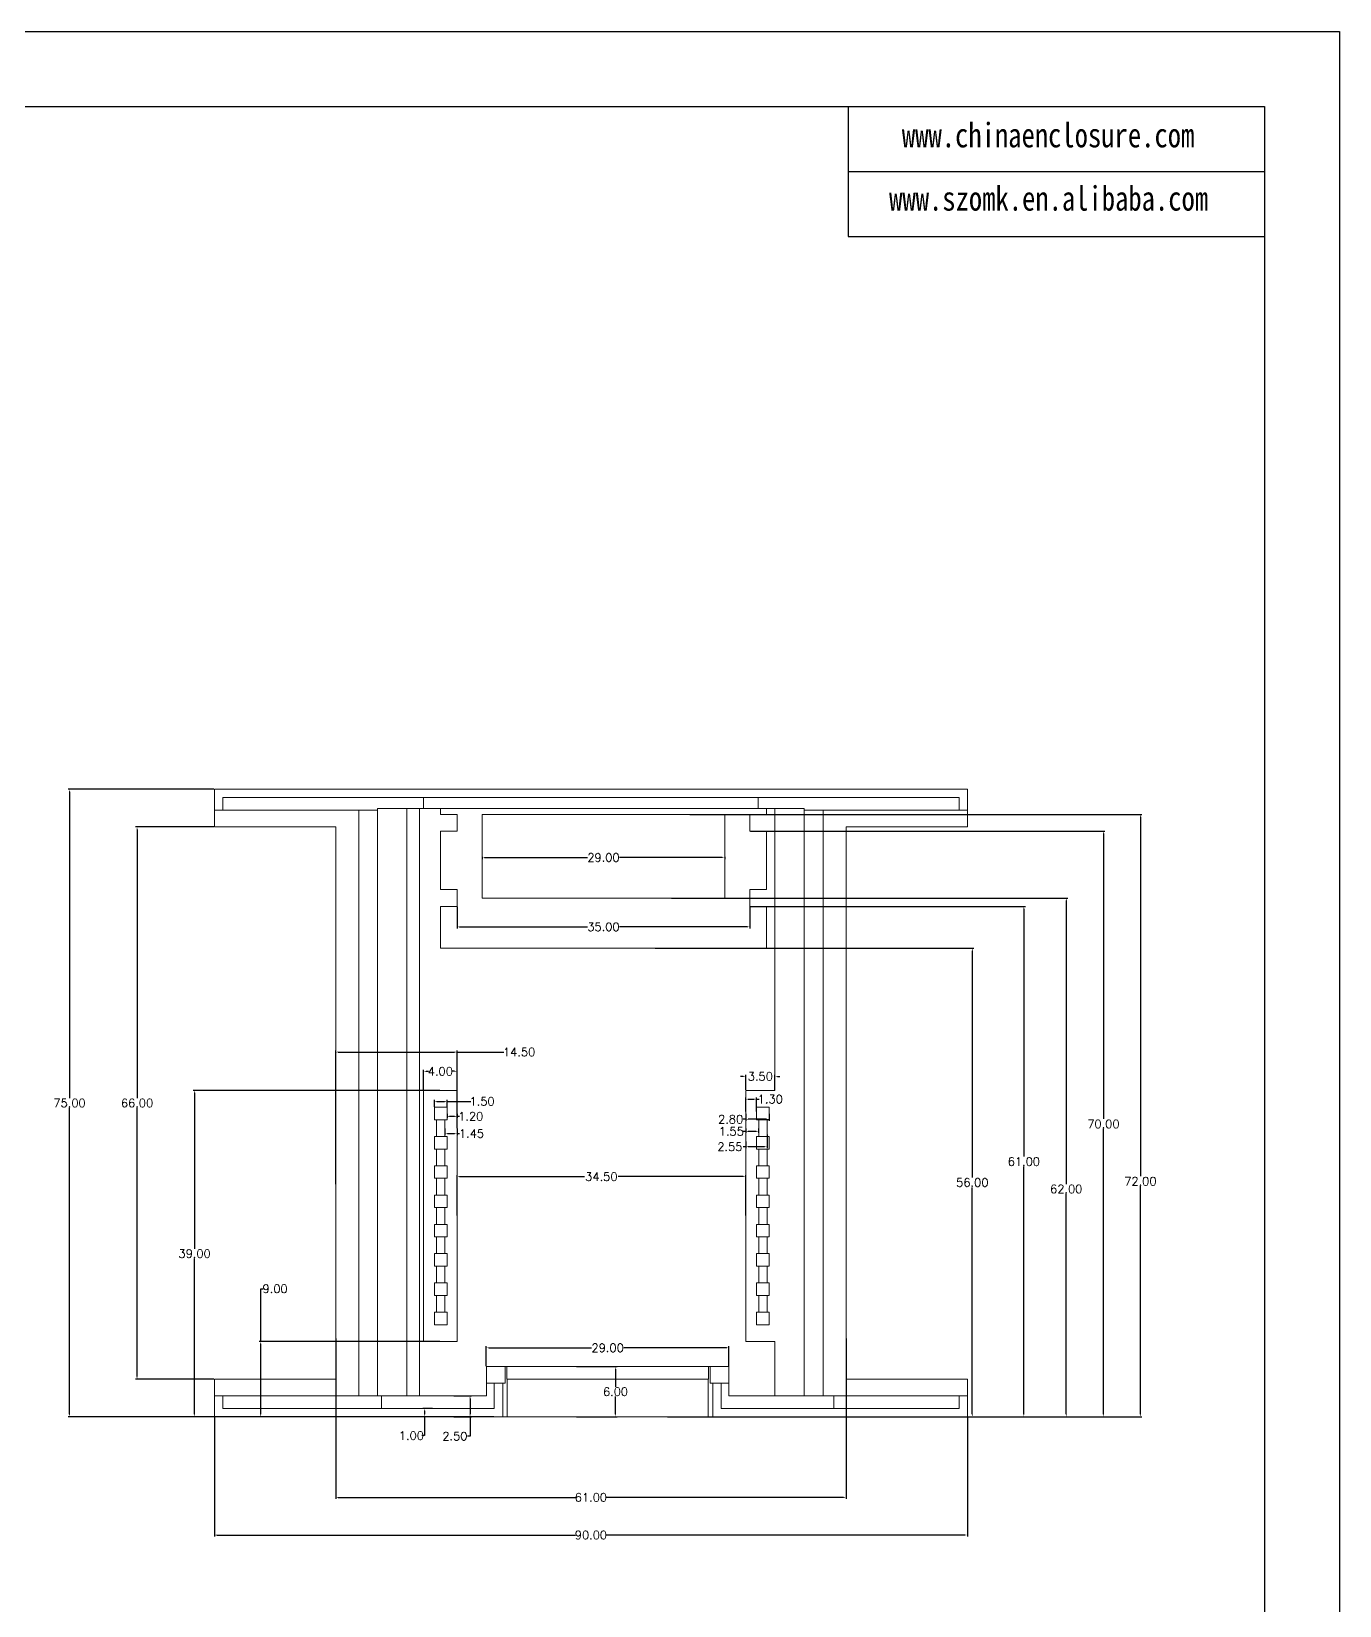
# Model space of a CAD drawing. Header units: inches. Extents: x 3261 to 5228, y 1126 to 1502.
# Drawn here: x 3636.5 to 3792.8, y 1313.8 to 1501.9 of the extents above; entities that cross this region are included whole.
import ezdxf

# ---------------------------------------------------------------- set-up
doc = ezdxf.new("R2010")
doc.units = ezdxf.units.IN
doc.header["$LTSCALE"] = 15
doc.layers.add('文字', color=81, linetype='Continuous')
doc.styles.get("Standard").update_dxf_attribs({"font": 'txt', "bigfont": 'gbcbig.shx'})
doc.styles.add('宋体', font='', dxfattribs={"width": 0.8, "height": 3.5})
doc.styles.get('宋体').set_extended_font_data('SimSun')
doc.dimstyles.new('1.5', dxfattribs={"dimtxt": 1, "dimasz": 0.3, "dimexe": 0.18, "dimexo": 0.0625, "dimgap": 0.09, "dimtad": 0, "dimtih": 1, "dimtoh": 1, "dimzin": 0, "dimdsep": 46, "dimtxsty": 'Standard', "dimcen": 0, "dimadec": 0, "dimazin": 2, "dimtfac": 1, "dimtofl": 0, "dimtmove": 0, "dimatfit": 3, "dimfxl": 1, "dimtolj": 1, "dimtzin": 0, "dimarcsym": 0})

# ---------------------------------------------------------------- blocks, each defined once
blk = doc.blocks.new('*D412')
at = {"color": 0, "lineweight": -2}
for p, q in [((3658.33, 1336.27), (3658.33, 1322.02)), ((3748.33, 1336.27), (3748.33, 1322.02)), ((3658.63, 1322.2), (3701.49, 1322.2)), ((3748.03, 1322.2), (3705.17, 1322.2))]:
    blk.add_line(p, q, dxfattribs=at)
at = {"color": 0}
for points in [[(3658.63, 1322.25), (3658.63, 1322.15), (3658.33, 1322.2)], [(3748.03, 1322.25), (3748.03, 1322.15), (3748.33, 1322.2)]]:
    blk.add_solid(points, dxfattribs=at)
at = {"layer": 'Defpoints', "color": 0}
for p in [(3658.33, 1336.33), (3748.33, 1336.33), (3658.33, 1322.2)]:
    blk.add_point(p, dxfattribs=at)
at = {"color": 0, "insert": (3703.33, 1322.2), "char_height": 1, "attachment_point": 5}
blk.add_mtext('\\A1;90.00', dxfattribs=at)
blk = doc.blocks.new('*D413')
at = {"color": 0, "lineweight": -2}
for p, q in [((3658.27, 1411.33), (3640.83, 1411.33)), ((3641.01, 1411.03), (3641.01, 1374.42)), ((3641.01, 1336.63), (3641.01, 1373.24)), ((3661.94, 1336.33), (3640.83, 1336.33))]:
    blk.add_line(p, q, dxfattribs=at)
at = {"color": 0}
for points in [[(3640.96, 1411.03), (3641.06, 1411.03), (3641.01, 1411.33)], [(3640.96, 1336.63), (3641.06, 1336.63), (3641.01, 1336.33)]]:
    blk.add_solid(points, dxfattribs=at)
at = {"layer": 'Defpoints', "color": 0}
for p in [(3641.01, 1411.33), (3658.33, 1411.33), (3662, 1336.33)]:
    blk.add_point(p, dxfattribs=at)
at = {"color": 0, "insert": (3641.01, 1373.83), "char_height": 1, "attachment_point": 5}
blk.add_mtext('\\A1;75.00', dxfattribs=at)
blk = doc.blocks.new('*D414')
at = {"color": 0, "lineweight": -2}
for p, q in [((3658.27, 1406.83), (3648.9, 1406.83)), ((3649.08, 1406.53), (3649.08, 1374.42)), ((3649.08, 1341.13), (3649.08, 1373.24)), ((3658.27, 1340.83), (3648.9, 1340.83))]:
    blk.add_line(p, q, dxfattribs=at)
at = {"color": 0}
for points in [[(3649.03, 1406.53), (3649.13, 1406.53), (3649.08, 1406.83)], [(3649.03, 1341.13), (3649.13, 1341.13), (3649.08, 1340.83)]]:
    blk.add_solid(points, dxfattribs=at)
at = {"layer": 'Defpoints', "color": 0}
for p in [(3649.08, 1406.83), (3658.33, 1406.83), (3658.33, 1340.83)]:
    blk.add_point(p, dxfattribs=at)
at = {"color": 0, "insert": (3649.08, 1373.83), "char_height": 1, "attachment_point": 5}
blk.add_mtext('\\A1;66.00', dxfattribs=at)
blk = doc.blocks.new('*D415')
at = {"color": 0, "lineweight": -2}
for p, q in [((3672.83, 1345.7), (3672.83, 1326.52)), ((3733.83, 1345.7), (3733.83, 1326.52)), ((3673.13, 1326.7), (3701.58, 1326.7)), ((3733.53, 1326.7), (3705.09, 1326.7))]:
    blk.add_line(p, q, dxfattribs=at)
at = {"color": 0}
for points in [[(3673.13, 1326.75), (3673.13, 1326.65), (3672.83, 1326.7)], [(3733.53, 1326.75), (3733.53, 1326.65), (3733.83, 1326.7)]]:
    blk.add_solid(points, dxfattribs=at)
at = {"layer": 'Defpoints', "color": 0}
for p in [(3672.83, 1345.76), (3733.83, 1345.76), (3733.83, 1326.7)]:
    blk.add_point(p, dxfattribs=at)
at = {"color": 0, "insert": (3703.33, 1326.7), "char_height": 1, "attachment_point": 5}
blk.add_mtext('\\A1;61.00', dxfattribs=at)
blk = doc.blocks.new('*D416')
at = {"color": 0, "lineweight": -2}
for p, q in [((3684.39, 1337.33), (3683.25, 1337.33)), ((3684.39, 1336.33), (3683.25, 1336.33)), ((3683.43, 1337.03), (3683.43, 1336.63)), ((3683.43, 1336.33), (3683.43, 1334.08)), ((3683.43, 1334.08), (3683.13, 1334.08))]:
    blk.add_line(p, q, dxfattribs=at)
at = {"color": 0}
for points in [[(3683.38, 1337.03), (3683.48, 1337.03), (3683.43, 1337.33)], [(3683.38, 1336.63), (3683.48, 1336.63), (3683.43, 1336.33)]]:
    blk.add_solid(points, dxfattribs=at)
at = {"layer": 'Defpoints', "color": 0}
for p in [(3683.43, 1336.33), (3684.46, 1337.33), (3684.46, 1336.33)]:
    blk.add_point(p, dxfattribs=at)
at = {"color": 0, "insert": (3681.87, 1334.08), "char_height": 1, "attachment_point": 5}
blk.add_mtext('\\A1;1.00', dxfattribs=at)
blk = doc.blocks.new('*D417')
at = {"color": 0, "lineweight": -2}
for p, q in [((3686.93, 1338.83), (3689.06, 1338.83)), ((3688.88, 1338.53), (3688.88, 1336.63)), ((3686.93, 1336.33), (3689.06, 1336.33)), ((3688.88, 1336.33), (3688.88, 1334.01)), ((3688.88, 1334.01), (3688.58, 1334.01))]:
    blk.add_line(p, q, dxfattribs=at)
at = {"color": 0}
for points in [[(3688.83, 1338.53), (3688.93, 1338.53), (3688.88, 1338.83)], [(3688.83, 1336.63), (3688.93, 1336.63), (3688.88, 1336.33)]]:
    blk.add_solid(points, dxfattribs=at)
at = {"layer": 'Defpoints', "color": 0}
for p in [(3686.87, 1338.83), (3686.87, 1336.33), (3688.88, 1336.33)]:
    blk.add_point(p, dxfattribs=at)
at = {"color": 0, "insert": (3687.07, 1334.01), "char_height": 1, "attachment_point": 5}
blk.add_mtext('\\A1;2.50', dxfattribs=at)
blk = doc.blocks.new('*D418')
at = {"color": 0, "lineweight": -2}
for p, q in [((3701.61, 1342.33), (3706.45, 1342.33)), ((3706.27, 1342.03), (3706.27, 1339.92)), ((3706.27, 1336.63), (3706.27, 1338.74)), ((3701.61, 1336.33), (3706.45, 1336.33))]:
    blk.add_line(p, q, dxfattribs=at)
at = {"color": 0}
for points in [[(3706.22, 1342.03), (3706.32, 1342.03), (3706.27, 1342.33)], [(3706.22, 1336.63), (3706.32, 1336.63), (3706.27, 1336.33)]]:
    blk.add_solid(points, dxfattribs=at)
at = {"layer": 'Defpoints', "color": 0}
for p in [(3701.54, 1342.33), (3706.27, 1342.33), (3701.54, 1336.33)]:
    blk.add_point(p, dxfattribs=at)
at = {"color": 0, "insert": (3706.27, 1339.33), "char_height": 1, "attachment_point": 5}
blk.add_mtext('\\A1;6.00', dxfattribs=at)
blk = doc.blocks.new('*D419')
at = {"color": 0, "lineweight": -2}
for p, q in [((3690.83, 1342.39), (3690.83, 1344.75)), ((3691.13, 1344.57), (3703.41, 1344.57)), ((3719.53, 1344.57), (3707.26, 1344.57)), ((3719.83, 1342.39), (3719.83, 1344.75))]:
    blk.add_line(p, q, dxfattribs=at)
at = {"color": 0}
for points in [[(3691.13, 1344.62), (3691.13, 1344.52), (3690.83, 1344.57)], [(3719.53, 1344.62), (3719.53, 1344.52), (3719.83, 1344.57)]]:
    blk.add_solid(points, dxfattribs=at)
at = {"layer": 'Defpoints', "color": 0}
for p in [(3719.83, 1344.57), (3690.83, 1342.33), (3719.83, 1342.33)]:
    blk.add_point(p, dxfattribs=at)
at = {"color": 0, "insert": (3705.33, 1344.57), "char_height": 1, "attachment_point": 5}
blk.add_mtext('\\A1;29.00', dxfattribs=at)
blk = doc.blocks.new('*D420')
at = {"color": 0, "lineweight": -2}
for p, q in [((3687.33, 1360.39), (3687.33, 1365.21)), ((3687.63, 1365.03), (3702.58, 1365.03)), ((3721.53, 1365.03), (3706.59, 1365.03)), ((3721.83, 1360.39), (3721.83, 1365.21))]:
    blk.add_line(p, q, dxfattribs=at)
at = {"color": 0}
for points in [[(3687.63, 1365.08), (3687.63, 1364.98), (3687.33, 1365.03)], [(3721.53, 1365.08), (3721.53, 1364.98), (3721.83, 1365.03)]]:
    blk.add_solid(points, dxfattribs=at)
at = {"layer": 'Defpoints', "color": 0}
for p in [(3721.83, 1365.03), (3687.33, 1360.33), (3721.83, 1360.33)]:
    blk.add_point(p, dxfattribs=at)
at = {"color": 0, "insert": (3704.58, 1365.03), "char_height": 1, "attachment_point": 5}
blk.add_mtext('\\A1;34.50', dxfattribs=at)
blk = doc.blocks.new('*D421')
at = {"color": 0, "lineweight": -2}
for p, q in [((3672.83, 1364.13), (3672.83, 1380.1)), ((3673.13, 1379.92), (3687.03, 1379.92)), ((3687.33, 1370.82), (3687.33, 1380.1)), ((3687.33, 1379.92), (3692.91, 1379.92))]:
    blk.add_line(p, q, dxfattribs=at)
at = {"color": 0}
for points in [[(3673.13, 1379.97), (3673.13, 1379.87), (3672.83, 1379.92)], [(3687.03, 1379.97), (3687.03, 1379.87), (3687.33, 1379.92)]]:
    blk.add_solid(points, dxfattribs=at)
at = {"layer": 'Defpoints', "color": 0}
for p in [(3672.83, 1379.92), (3687.33, 1370.75), (3672.83, 1364.07)]:
    blk.add_point(p, dxfattribs=at)
at = {"color": 0, "insert": (3694.75, 1379.92), "char_height": 1, "attachment_point": 5}
blk.add_mtext('\\A1;14.50', dxfattribs=at)
blk = doc.blocks.new('*D422')
at = {"color": 0, "lineweight": -2}
for p, q in [((3686.13, 1372.52), (3686.13, 1372.06)), ((3686.43, 1372.24), (3687.03, 1372.24)), ((3687.33, 1372.52), (3687.33, 1372.06)), ((3687.33, 1372.24), (3687.63, 1372.24))]:
    blk.add_line(p, q, dxfattribs=at)
at = {"color": 0}
for points in [[(3686.43, 1372.29), (3686.43, 1372.19), (3686.13, 1372.24)], [(3687.03, 1372.29), (3687.03, 1372.19), (3687.33, 1372.24)]]:
    blk.add_solid(points, dxfattribs=at)
at = {"layer": 'Defpoints', "color": 0}
for p in [(3686.13, 1372.58), (3687.33, 1372.58), (3687.33, 1372.24)]:
    blk.add_point(p, dxfattribs=at)
at = {"color": 0, "insert": (3688.97, 1372.24), "char_height": 1, "attachment_point": 5}
blk.add_mtext('\\A1;1.20', dxfattribs=at)
blk = doc.blocks.new('*D423')
at = {"color": 0, "lineweight": -2}
for p, q in [((3685.88, 1370.77), (3685.88, 1370)), ((3686.18, 1370.18), (3687.03, 1370.18)), ((3687.33, 1370.77), (3687.33, 1370)), ((3687.33, 1370.18), (3687.63, 1370.18))]:
    blk.add_line(p, q, dxfattribs=at)
at = {"color": 0}
for points in [[(3686.18, 1370.23), (3686.18, 1370.13), (3685.88, 1370.18)], [(3687.03, 1370.23), (3687.03, 1370.13), (3687.33, 1370.18)]]:
    blk.add_solid(points, dxfattribs=at)
at = {"layer": 'Defpoints', "color": 0}
for p in [(3685.88, 1370.83), (3687.33, 1370.83), (3687.33, 1370.18)]:
    blk.add_point(p, dxfattribs=at)
at = {"color": 0, "insert": (3689.06, 1370.18), "char_height": 1, "attachment_point": 5}
blk.add_mtext('\\A1;1.45', dxfattribs=at)
blk = doc.blocks.new('*D424')
at = {"color": 0, "lineweight": -2}
for p, q in [((3684.63, 1373.39), (3684.63, 1374.21)), ((3684.93, 1374.03), (3685.83, 1374.03)), ((3686.13, 1373.39), (3686.13, 1374.21)), ((3686.13, 1374.03), (3688.98, 1374.03))]:
    blk.add_line(p, q, dxfattribs=at)
at = {"color": 0}
for points in [[(3684.93, 1374.08), (3684.93, 1373.98), (3684.63, 1374.03)], [(3685.83, 1374.08), (3685.83, 1373.98), (3686.13, 1374.03)]]:
    blk.add_solid(points, dxfattribs=at)
at = {"layer": 'Defpoints', "color": 0}
for p in [(3684.63, 1373.33), (3686.13, 1374.03), (3686.13, 1373.33)]:
    blk.add_point(p, dxfattribs=at)
at = {"color": 0, "insert": (3690.32, 1374.03), "char_height": 1, "attachment_point": 5}
blk.add_mtext('\\A1;1.50', dxfattribs=at)
blk = doc.blocks.new('*D425')
at = {"color": 0, "lineweight": -2}
for p, q in [((3683.33, 1375.39), (3683.33, 1377.8)), ((3683.63, 1377.62), (3683.91, 1377.62)), ((3687.03, 1377.62), (3686.76, 1377.62)), ((3687.33, 1375.39), (3687.33, 1377.8))]:
    blk.add_line(p, q, dxfattribs=at)
at = {"color": 0}
for points in [[(3683.63, 1377.67), (3683.63, 1377.57), (3683.33, 1377.62)], [(3687.03, 1377.67), (3687.03, 1377.57), (3687.33, 1377.62)]]:
    blk.add_solid(points, dxfattribs=at)
at = {"layer": 'Defpoints', "color": 0}
for p in [(3687.33, 1377.62), (3683.33, 1375.33), (3687.33, 1375.33)]:
    blk.add_point(p, dxfattribs=at)
at = {"color": 0, "insert": (3685.33, 1377.62), "char_height": 1, "attachment_point": 5}
blk.add_mtext('\\A1;4.00', dxfattribs=at)
blk = doc.blocks.new('*D426')
at = {"color": 0, "lineweight": -2}
for p, q in [((3721.83, 1375.39), (3721.83, 1377.19)), ((3725.33, 1375.39), (3725.33, 1377.19)), ((3721.53, 1377.01), (3721.23, 1377.01)), ((3725.63, 1377.01), (3725.93, 1377.01))]:
    blk.add_line(p, q, dxfattribs=at)
at = {"color": 0}
for points in [[(3721.53, 1377.06), (3721.53, 1376.96), (3721.83, 1377.01)], [(3725.63, 1377.06), (3725.63, 1376.96), (3725.33, 1377.01)]]:
    blk.add_solid(points, dxfattribs=at)
at = {"layer": 'Defpoints', "color": 0}
for p in [(3721.83, 1375.33), (3725.33, 1377.01), (3725.33, 1375.33)]:
    blk.add_point(p, dxfattribs=at)
at = {"color": 0, "insert": (3723.58, 1377.01), "char_height": 1, "attachment_point": 5}
blk.add_mtext('\\A1;3.50', dxfattribs=at)
blk = doc.blocks.new('*D427')
at = {"color": 0, "lineweight": -2}
for p, q in [((3721.83, 1372.8), (3721.83, 1374.47)), ((3722.13, 1374.29), (3722.83, 1374.29)), ((3723.13, 1372.8), (3723.13, 1374.47)), ((3723.13, 1374.29), (3723.43, 1374.29))]:
    blk.add_line(p, q, dxfattribs=at)
at = {"color": 0}
for points in [[(3722.13, 1374.34), (3722.13, 1374.24), (3721.83, 1374.29)], [(3722.83, 1374.34), (3722.83, 1374.24), (3723.13, 1374.29)]]:
    blk.add_solid(points, dxfattribs=at)
at = {"layer": 'Defpoints', "color": 0}
for p in [(3723.13, 1374.29), (3721.83, 1372.74), (3723.13, 1372.74)]:
    blk.add_point(p, dxfattribs=at)
at = {"color": 0, "insert": (3724.77, 1374.29), "char_height": 1, "attachment_point": 5}
blk.add_mtext('\\A1;1.30', dxfattribs=at)
blk = doc.blocks.new('*D428')
at = {"color": 0, "lineweight": -2}
for p, q in [((3721.83, 1371.89), (3721.53, 1371.89)), ((3721.83, 1372.52), (3721.83, 1371.71)), ((3724.33, 1371.89), (3722.13, 1371.89)), ((3724.63, 1372.52), (3724.63, 1371.71))]:
    blk.add_line(p, q, dxfattribs=at)
at = {"color": 0}
for points in [[(3722.13, 1371.94), (3722.13, 1371.84), (3721.83, 1371.89)], [(3724.33, 1371.94), (3724.33, 1371.84), (3724.63, 1371.89)]]:
    blk.add_solid(points, dxfattribs=at)
at = {"layer": 'Defpoints', "color": 0}
for p in [(3721.83, 1372.58), (3721.83, 1371.89), (3724.63, 1372.58)]:
    blk.add_point(p, dxfattribs=at)
at = {"color": 0, "insert": (3720.03, 1371.89), "char_height": 1, "attachment_point": 5}
blk.add_mtext('\\A1;2.80', dxfattribs=at)
blk = doc.blocks.new('*D430')
at = {"color": 0, "lineweight": -2}
for p, q in [((3721.83, 1370.44), (3721.53, 1370.44)), ((3721.83, 1370.77), (3721.83, 1370.26)), ((3723.08, 1370.44), (3722.13, 1370.44)), ((3723.38, 1370.77), (3723.38, 1370.26))]:
    blk.add_line(p, q, dxfattribs=at)
at = {"color": 0}
for points in [[(3722.13, 1370.49), (3722.13, 1370.39), (3721.83, 1370.44)], [(3723.08, 1370.49), (3723.08, 1370.39), (3723.38, 1370.44)]]:
    blk.add_solid(points, dxfattribs=at)
at = {"layer": 'Defpoints', "color": 0}
for p in [(3721.83, 1370.83), (3721.83, 1370.44), (3723.38, 1370.83)]:
    blk.add_point(p, dxfattribs=at)
at = {"color": 0, "insert": (3720.11, 1370.44), "char_height": 1, "attachment_point": 5}
blk.add_mtext('\\A1;1.55', dxfattribs=at)
blk = doc.blocks.new('*D431')
at = {"color": 0, "lineweight": -2}
for p, q in [((3724.38, 1370.07), (3724.38, 1368.42)), ((3721.83, 1368.6), (3721.53, 1368.6)), ((3721.83, 1369.23), (3721.83, 1368.42)), ((3724.08, 1368.6), (3722.13, 1368.6))]:
    blk.add_line(p, q, dxfattribs=at)
at = {"color": 0}
for points in [[(3722.13, 1368.65), (3722.13, 1368.55), (3721.83, 1368.6)], [(3724.08, 1368.65), (3724.08, 1368.55), (3724.38, 1368.6)]]:
    blk.add_solid(points, dxfattribs=at)
at = {"layer": 'Defpoints', "color": 0}
for p in [(3724.38, 1370.13), (3721.83, 1369.29), (3721.83, 1368.6)]:
    blk.add_point(p, dxfattribs=at)
at = {"color": 0, "insert": (3719.94, 1368.6), "char_height": 1, "attachment_point": 5}
blk.add_mtext('\\A1;2.55', dxfattribs=at)
blk = doc.blocks.new('*D432')
at = {"color": 0, "lineweight": -2}
for p, q in [((3663.86, 1345.33), (3663.86, 1351.63)), ((3663.86, 1351.63), (3664.16, 1351.63)), ((3685.27, 1345.33), (3663.68, 1345.33)), ((3663.86, 1336.63), (3663.86, 1345.03)), ((3691.72, 1336.33), (3663.68, 1336.33))]:
    blk.add_line(p, q, dxfattribs=at)
at = {"color": 0}
for points in [[(3663.81, 1345.03), (3663.91, 1345.03), (3663.86, 1345.33)], [(3663.81, 1336.63), (3663.91, 1336.63), (3663.86, 1336.33)]]:
    blk.add_solid(points, dxfattribs=at)
at = {"layer": 'Defpoints', "color": 0}
for p in [(3663.86, 1345.33), (3685.33, 1345.33), (3691.78, 1336.33)]:
    blk.add_point(p, dxfattribs=at)
at = {"color": 0, "insert": (3665.58, 1351.63), "char_height": 1, "attachment_point": 5}
blk.add_mtext('\\A1;9.00', dxfattribs=at)
blk = doc.blocks.new('*D433')
at = {"color": 0, "lineweight": -2}
for p, q in [((3685.27, 1375.33), (3655.78, 1375.33)), ((3655.96, 1375.03), (3655.96, 1356.42)), ((3655.96, 1336.63), (3655.96, 1355.24)), ((3691.66, 1336.33), (3655.78, 1336.33))]:
    blk.add_line(p, q, dxfattribs=at)
at = {"color": 0}
for points in [[(3655.91, 1375.03), (3656.01, 1375.03), (3655.96, 1375.33)], [(3655.91, 1336.63), (3656.01, 1336.63), (3655.96, 1336.33)]]:
    blk.add_solid(points, dxfattribs=at)
at = {"layer": 'Defpoints', "color": 0}
for p in [(3655.96, 1375.33), (3685.33, 1375.33), (3691.72, 1336.33)]:
    blk.add_point(p, dxfattribs=at)
at = {"color": 0, "insert": (3655.96, 1355.83), "char_height": 1, "attachment_point": 5}
blk.add_mtext('\\A1;39.00', dxfattribs=at)
blk = doc.blocks.new('*D434')
at = {"color": 0, "lineweight": -2}
for p, q in [((3711, 1392.33), (3749.1, 1392.33)), ((3748.92, 1392.03), (3748.92, 1364.92)), ((3748.92, 1336.63), (3748.92, 1363.74)), ((3714.52, 1336.33), (3749.1, 1336.33))]:
    blk.add_line(p, q, dxfattribs=at)
at = {"color": 0}
for points in [[(3748.87, 1392.03), (3748.97, 1392.03), (3748.92, 1392.33)], [(3748.87, 1336.63), (3748.97, 1336.63), (3748.92, 1336.33)]]:
    blk.add_solid(points, dxfattribs=at)
at = {"layer": 'Defpoints', "color": 0}
for p in [(3710.94, 1392.33), (3748.92, 1392.33), (3714.46, 1336.33)]:
    blk.add_point(p, dxfattribs=at)
at = {"color": 0, "insert": (3748.92, 1364.33), "char_height": 1, "attachment_point": 5}
blk.add_mtext('\\A1;56.00', dxfattribs=at)
blk = doc.blocks.new('*D435')
at = {"color": 0, "lineweight": -2}
for p, q in [((3722.4, 1397.33), (3755.26, 1397.33)), ((3755.08, 1397.03), (3755.08, 1367.42)), ((3755.08, 1336.63), (3755.08, 1366.24)), ((3712.49, 1336.33), (3755.26, 1336.33))]:
    blk.add_line(p, q, dxfattribs=at)
at = {"color": 0}
for points in [[(3755.03, 1397.03), (3755.13, 1397.03), (3755.08, 1397.33)], [(3755.03, 1336.63), (3755.13, 1336.63), (3755.08, 1336.33)]]:
    blk.add_solid(points, dxfattribs=at)
at = {"layer": 'Defpoints', "color": 0}
for p in [(3722.33, 1397.33), (3755.08, 1397.33), (3712.43, 1336.33)]:
    blk.add_point(p, dxfattribs=at)
at = {"color": 0, "insert": (3755.08, 1366.83), "char_height": 1, "attachment_point": 5}
blk.add_mtext('\\A1;61.00', dxfattribs=at)
blk = doc.blocks.new('*D436')
at = {"color": 0, "lineweight": -2}
for p, q in [((3712.97, 1398.33), (3760.33, 1398.33)), ((3760.15, 1398.03), (3760.15, 1364.15)), ((3760.15, 1336.63), (3760.15, 1362.97)), ((3717.95, 1336.33), (3760.33, 1336.33))]:
    blk.add_line(p, q, dxfattribs=at)
at = {"color": 0}
for points in [[(3760.1, 1398.03), (3760.2, 1398.03), (3760.15, 1398.33)], [(3760.1, 1336.63), (3760.2, 1336.63), (3760.15, 1336.33)]]:
    blk.add_solid(points, dxfattribs=at)
at = {"layer": 'Defpoints', "color": 0}
for p in [(3712.91, 1398.33), (3760.15, 1398.33), (3717.88, 1336.33)]:
    blk.add_point(p, dxfattribs=at)
at = {"color": 0, "insert": (3760.15, 1363.56), "char_height": 1, "attachment_point": 5}
blk.add_mtext('\\A1;62.00', dxfattribs=at)
blk = doc.blocks.new('*D437')
at = {"color": 0, "lineweight": -2}
for p, q in [((3722.4, 1406.33), (3764.77, 1406.33)), ((3764.59, 1406.03), (3764.59, 1371.92)), ((3764.59, 1336.63), (3764.59, 1370.74)), ((3714.52, 1336.33), (3764.77, 1336.33))]:
    blk.add_line(p, q, dxfattribs=at)
at = {"color": 0}
for points in [[(3764.54, 1406.03), (3764.64, 1406.03), (3764.59, 1406.33)], [(3764.54, 1336.63), (3764.64, 1336.63), (3764.59, 1336.33)]]:
    blk.add_solid(points, dxfattribs=at)
at = {"layer": 'Defpoints', "color": 0}
for p in [(3722.33, 1406.33), (3764.59, 1406.33), (3714.46, 1336.33)]:
    blk.add_point(p, dxfattribs=at)
at = {"color": 0, "insert": (3764.59, 1371.33), "char_height": 1, "attachment_point": 5}
blk.add_mtext('\\A1;70.00', dxfattribs=at)
blk = doc.blocks.new('*D438')
at = {"color": 0, "lineweight": -2}
for p, q in [((3715.14, 1408.33), (3769.19, 1408.33)), ((3769.01, 1408.03), (3769.01, 1365.07)), ((3769.01, 1336.63), (3769.01, 1363.89)), ((3720.76, 1336.33), (3769.19, 1336.33))]:
    blk.add_line(p, q, dxfattribs=at)
at = {"color": 0}
for points in [[(3768.96, 1408.03), (3769.06, 1408.03), (3769.01, 1408.33)], [(3768.96, 1336.63), (3769.06, 1336.63), (3769.01, 1336.33)]]:
    blk.add_solid(points, dxfattribs=at)
at = {"layer": 'Defpoints', "color": 0}
for p in [(3715.08, 1408.33), (3769.01, 1408.33), (3720.7, 1336.33)]:
    blk.add_point(p, dxfattribs=at)
at = {"color": 0, "insert": (3769.01, 1364.48), "char_height": 1, "attachment_point": 5}
blk.add_mtext('\\A1;72.00', dxfattribs=at)
blk = doc.blocks.new('*D439')
at = {"color": 0, "lineweight": -2}
for p, q in [((3687.33, 1397.27), (3687.33, 1394.7)), ((3722.33, 1397.27), (3722.33, 1394.7)), ((3687.63, 1394.88), (3702.91, 1394.88)), ((3722.03, 1394.88), (3706.76, 1394.88))]:
    blk.add_line(p, q, dxfattribs=at)
at = {"color": 0}
for points in [[(3687.63, 1394.93), (3687.63, 1394.83), (3687.33, 1394.88)], [(3722.03, 1394.93), (3722.03, 1394.83), (3722.33, 1394.88)]]:
    blk.add_solid(points, dxfattribs=at)
at = {"layer": 'Defpoints', "color": 0}
for p in [(3687.33, 1397.33), (3722.33, 1397.33), (3722.33, 1394.88)]:
    blk.add_point(p, dxfattribs=at)
at = {"color": 0, "insert": (3704.83, 1394.88), "char_height": 1, "attachment_point": 5}
blk.add_mtext('\\A1;35.00', dxfattribs=at)
blk = doc.blocks.new('*D440')
at = {"color": 0, "lineweight": -2}
for p, q in [((3690.33, 1403.27), (3690.33, 1402.99)), ((3690.63, 1403.17), (3702.91, 1403.17)), ((3719.03, 1403.17), (3706.76, 1403.17)), ((3719.33, 1403.27), (3719.33, 1402.99))]:
    blk.add_line(p, q, dxfattribs=at)
at = {"color": 0}
for points in [[(3690.63, 1403.22), (3690.63, 1403.12), (3690.33, 1403.17)], [(3719.03, 1403.22), (3719.03, 1403.12), (3719.33, 1403.17)]]:
    blk.add_solid(points, dxfattribs=at)
at = {"layer": 'Defpoints', "color": 0}
for p in [(3690.33, 1403.33), (3719.33, 1403.33), (3719.33, 1403.17)]:
    blk.add_point(p, dxfattribs=at)
at = {"color": 0, "insert": (3704.83, 1403.17), "char_height": 1, "attachment_point": 5}
blk.add_mtext('\\A1;29.00', dxfattribs=at)

msp = doc.modelspace()

# ---------------------------------------------------------------- linework, layer by layer
for p, q in [((3260.712, 1501.891), (3792.815, 1501.891)), ((3792.815, 1501.891), (3792.815, 1125.657)), ((3274.481, 1492.933), (3783.857, 1492.933)), ((3734.09, 1492.933), (3734.09, 1477.381)), ((3783.857, 1492.933), (3783.857, 1134.615)), ((3734.09, 1485.157), (3783.857, 1485.157)), ((3734.09, 1477.381), (3783.857, 1477.381))]:
    msp.add_line(p, q)
at = {"color": 7, "linetype": 'Continuous', "lineweight": 15}
for p, q in [((3658.335, 1408.83), (3658.335, 1411.33)), ((3658.335, 1411.33), (3748.335, 1411.33)), ((3748.335, 1411.33), (3748.335, 1408.83)), ((3747.335, 1410.33), (3659.335, 1410.33)), ((3659.335, 1410.33), (3659.335, 1408.83)), ((3677.835, 1409.03), (3677.835, 1408.83)), ((3683.335, 1409.03), (3677.835, 1409.03)), ((3681.335, 1409.03), (3681.335, 1338.83)), ((3682.835, 1409.03), (3682.835, 1338.83)), ((3683.335, 1410.33), (3683.335, 1409.03)), ((3683.335, 1409.03), (3723.335, 1409.03)), ((3685.335, 1409.03), (3685.335, 1408.33)), ((3723.335, 1410.33), (3723.335, 1409.03)), ((3728.835, 1409.03), (3723.335, 1409.03)), ((3724.335, 1408.33), (3724.335, 1409.03)), ((3725.335, 1375.33), (3725.335, 1409.03)), ((3728.835, 1409.03), (3728.835, 1408.83)), ((3747.335, 1408.83), (3747.335, 1410.33)), ((3659.335, 1408.83), (3658.335, 1408.83)), ((3658.335, 1408.83), (3658.335, 1406.83)), ((3659.335, 1408.83), (3677.835, 1408.83)), ((3675.585, 1408.83), (3675.585, 1338.83)), ((3677.835, 1338.83), (3677.835, 1408.83)), ((3687.335, 1408.33), (3685.335, 1408.33)), ((3687.335, 1406.33), (3687.335, 1408.33)), ((3719.335, 1408.33), (3690.335, 1408.33)), ((3690.335, 1408.33), (3690.335, 1398.33)), ((3719.335, 1398.33), (3719.335, 1408.33)), ((3722.335, 1408.33), (3722.335, 1406.33)), ((3724.335, 1408.33), (3722.335, 1408.33)), ((3728.835, 1408.83), (3747.335, 1408.83)), ((3728.835, 1408.83), (3728.835, 1338.83)), ((3731.085, 1338.83), (3731.085, 1408.83)), ((3748.335, 1408.83), (3747.335, 1408.83)), ((3748.335, 1406.83), (3748.335, 1408.83)), ((3658.335, 1406.83), (3672.835, 1406.83)), ((3672.835, 1406.83), (3672.835, 1340.83)), ((3685.335, 1406.33), (3687.335, 1406.33)), ((3685.335, 1406.33), (3685.335, 1399.33)), ((3722.335, 1406.33), (3724.335, 1406.33)), ((3724.335, 1399.33), (3724.335, 1406.33)), ((3733.835, 1340.83), (3733.835, 1406.83)), ((3748.335, 1406.83), (3733.835, 1406.83)), ((3687.335, 1399.33), (3685.335, 1399.33)), ((3687.335, 1397.33), (3687.335, 1399.33)), ((3690.335, 1398.33), (3719.335, 1398.33)), ((3724.335, 1399.33), (3722.335, 1399.33)), ((3722.335, 1399.33), (3722.335, 1397.33)), ((3685.335, 1397.33), (3685.335, 1392.33)), ((3685.335, 1397.33), (3687.335, 1397.33)), ((3722.335, 1397.33), (3724.335, 1397.33)), ((3724.335, 1392.33), (3724.335, 1397.33)), ((3685.335, 1392.33), (3724.335, 1392.33)), ((3687.335, 1375.33), (3683.335, 1375.33)), ((3683.335, 1375.33), (3683.335, 1345.33)), ((3687.335, 1345.33), (3687.335, 1375.33)), ((3721.835, 1375.33), (3721.835, 1345.33)), ((3725.335, 1375.33), (3721.835, 1375.33)), ((3684.635, 1373.33), (3684.635, 1371.83)), ((3686.135, 1373.33), (3684.635, 1373.33)), ((3686.135, 1371.83), (3686.135, 1373.33)), ((3724.635, 1373.33), (3723.135, 1373.33)), ((3723.135, 1373.33), (3723.135, 1371.83)), ((3724.635, 1371.83), (3724.635, 1373.33)), ((3684.635, 1371.83), (3684.885, 1371.83)), ((3684.885, 1371.83), (3684.885, 1369.83)), ((3684.885, 1371.83), (3685.885, 1371.83)), ((3685.885, 1371.83), (3686.135, 1371.83)), ((3685.885, 1369.83), (3685.885, 1371.83)), ((3723.135, 1371.83), (3723.385, 1371.83)), ((3723.385, 1371.83), (3723.385, 1369.83)), ((3723.385, 1371.83), (3724.385, 1371.83)), ((3724.385, 1369.83), (3724.385, 1371.83)), ((3724.385, 1371.83), (3724.635, 1371.83)), ((3684.635, 1369.83), (3684.635, 1368.33)), ((3684.885, 1369.83), (3684.635, 1369.83)), ((3684.885, 1369.83), (3685.885, 1369.83)), ((3686.135, 1369.83), (3685.885, 1369.83)), ((3686.135, 1368.33), (3686.135, 1369.83)), ((3723.385, 1369.83), (3723.135, 1369.83)), ((3723.135, 1369.83), (3723.135, 1368.33)), ((3723.385, 1369.83), (3724.385, 1369.83)), ((3724.635, 1369.83), (3724.385, 1369.83)), ((3724.635, 1368.33), (3724.635, 1369.83)), ((3684.635, 1368.33), (3684.885, 1368.33)), ((3684.885, 1368.33), (3684.885, 1366.33)), ((3685.885, 1368.33), (3684.885, 1368.33)), ((3685.885, 1366.33), (3685.885, 1368.33)), ((3685.885, 1368.33), (3686.135, 1368.33)), ((3723.135, 1368.33), (3723.385, 1368.33)), ((3723.385, 1368.33), (3723.385, 1366.33)), ((3724.385, 1368.33), (3723.385, 1368.33)), ((3724.385, 1366.33), (3724.385, 1368.33)), ((3724.385, 1368.33), (3724.635, 1368.33)), ((3684.635, 1366.33), (3684.635, 1364.83)), ((3684.885, 1366.33), (3684.635, 1366.33)), ((3684.885, 1366.33), (3685.885, 1366.33)), ((3686.135, 1366.33), (3685.885, 1366.33)), ((3686.135, 1364.83), (3686.135, 1366.33)), ((3723.385, 1366.33), (3723.135, 1366.33)), ((3723.135, 1366.33), (3723.135, 1364.83)), ((3723.385, 1366.33), (3724.385, 1366.33)), ((3724.635, 1366.33), (3724.385, 1366.33)), ((3724.635, 1364.83), (3724.635, 1366.33)), ((3684.635, 1364.83), (3684.885, 1364.83)), ((3684.885, 1364.83), (3684.885, 1362.83)), ((3685.885, 1364.83), (3684.885, 1364.83)), ((3685.885, 1362.83), (3685.885, 1364.83)), ((3685.885, 1364.83), (3686.135, 1364.83)), ((3723.135, 1364.83), (3723.385, 1364.83)), ((3723.385, 1364.83), (3723.385, 1362.83)), ((3724.385, 1364.83), (3723.385, 1364.83)), ((3724.385, 1362.83), (3724.385, 1364.83)), ((3724.385, 1364.83), (3724.635, 1364.83)), ((3684.635, 1362.83), (3684.635, 1361.33)), ((3684.885, 1362.83), (3684.635, 1362.83)), ((3684.885, 1362.83), (3685.885, 1362.83)), ((3686.135, 1362.83), (3685.885, 1362.83)), ((3686.135, 1361.33), (3686.135, 1362.83)), ((3723.385, 1362.83), (3723.135, 1362.83)), ((3723.135, 1362.83), (3723.135, 1361.33)), ((3723.385, 1362.83), (3724.385, 1362.83)), ((3724.635, 1362.83), (3724.385, 1362.83)), ((3724.635, 1361.33), (3724.635, 1362.83)), ((3684.635, 1361.33), (3684.885, 1361.33)), ((3684.885, 1361.33), (3684.885, 1359.33)), ((3685.885, 1361.33), (3684.885, 1361.33)), ((3685.885, 1359.33), (3685.885, 1361.33)), ((3685.885, 1361.33), (3686.135, 1361.33)), ((3723.135, 1361.33), (3723.385, 1361.33)), ((3723.385, 1361.33), (3723.385, 1359.33)), ((3724.385, 1361.33), (3723.385, 1361.33)), ((3724.385, 1359.33), (3724.385, 1361.33)), ((3724.385, 1361.33), (3724.635, 1361.33)), ((3684.885, 1359.33), (3684.635, 1359.33)), ((3684.635, 1359.33), (3684.635, 1357.83)), ((3684.885, 1359.33), (3685.885, 1359.33)), ((3686.135, 1359.33), (3685.885, 1359.33)), ((3686.135, 1357.83), (3686.135, 1359.33)), ((3723.385, 1359.33), (3723.135, 1359.33)), ((3723.135, 1359.33), (3723.135, 1357.83)), ((3723.385, 1359.33), (3724.385, 1359.33)), ((3724.635, 1359.33), (3724.385, 1359.33)), ((3724.635, 1357.83), (3724.635, 1359.33)), ((3684.635, 1357.83), (3684.885, 1357.83)), ((3684.885, 1357.83), (3684.885, 1355.83)), ((3685.885, 1357.83), (3684.885, 1357.83)), ((3685.885, 1357.83), (3686.135, 1357.83)), ((3685.885, 1355.83), (3685.885, 1357.83)), ((3723.135, 1357.83), (3723.385, 1357.83)), ((3723.385, 1357.83), (3723.385, 1355.83)), ((3724.385, 1357.83), (3723.385, 1357.83)), ((3724.385, 1355.83), (3724.385, 1357.83)), ((3724.385, 1357.83), (3724.635, 1357.83)), ((3684.635, 1355.83), (3684.635, 1354.33)), ((3684.885, 1355.83), (3684.635, 1355.83)), ((3684.885, 1355.83), (3685.885, 1355.83)), ((3686.135, 1355.83), (3685.885, 1355.83)), ((3686.135, 1354.33), (3686.135, 1355.83)), ((3723.385, 1355.83), (3723.135, 1355.83)), ((3723.135, 1355.83), (3723.135, 1354.33)), ((3723.385, 1355.83), (3724.385, 1355.83)), ((3724.635, 1355.83), (3724.385, 1355.83)), ((3724.635, 1354.33), (3724.635, 1355.83)), ((3684.635, 1354.33), (3684.885, 1354.33)), ((3684.885, 1354.33), (3684.885, 1352.33)), ((3685.885, 1354.33), (3684.885, 1354.33)), ((3685.885, 1352.33), (3685.885, 1354.33)), ((3685.885, 1354.33), (3686.135, 1354.33)), ((3723.135, 1354.33), (3723.385, 1354.33)), ((3723.385, 1354.33), (3723.385, 1352.33)), ((3724.385, 1354.33), (3723.385, 1354.33)), ((3724.385, 1352.33), (3724.385, 1354.33)), ((3724.385, 1354.33), (3724.635, 1354.33)), ((3684.885, 1352.33), (3684.635, 1352.33)), ((3684.635, 1352.33), (3684.635, 1350.83)), ((3684.635, 1350.83), (3684.885, 1350.83)), ((3684.885, 1352.33), (3685.885, 1352.33)), ((3684.885, 1350.83), (3684.885, 1348.83)), ((3685.885, 1350.83), (3684.885, 1350.83)), ((3686.135, 1352.33), (3685.885, 1352.33)), ((3685.885, 1348.83), (3685.885, 1350.83)), ((3685.885, 1350.83), (3686.135, 1350.83)), ((3686.135, 1350.83), (3686.135, 1352.33)), ((3723.385, 1352.33), (3723.135, 1352.33)), ((3723.135, 1352.33), (3723.135, 1350.83)), ((3723.135, 1350.83), (3723.385, 1350.83)), ((3723.385, 1352.33), (3724.385, 1352.33)), ((3723.385, 1350.83), (3723.385, 1348.83)), ((3724.385, 1350.83), (3723.385, 1350.83)), ((3724.635, 1352.33), (3724.385, 1352.33)), ((3724.385, 1348.83), (3724.385, 1350.83)), ((3724.385, 1350.83), (3724.635, 1350.83)), ((3724.635, 1350.83), (3724.635, 1352.33)), ((3684.885, 1348.83), (3684.635, 1348.83)), ((3684.635, 1348.83), (3684.635, 1347.33)), ((3685.885, 1348.83), (3684.885, 1348.83)), ((3686.135, 1348.83), (3685.885, 1348.83)), ((3686.135, 1347.33), (3686.135, 1348.83)), ((3723.385, 1348.83), (3723.135, 1348.83)), ((3723.135, 1348.83), (3723.135, 1347.33)), ((3724.385, 1348.83), (3723.385, 1348.83)), ((3724.635, 1348.83), (3724.385, 1348.83)), ((3724.635, 1347.33), (3724.635, 1348.83)), ((3684.635, 1347.33), (3686.135, 1347.33)), ((3723.135, 1347.33), (3724.635, 1347.33)), ((3683.335, 1345.33), (3687.335, 1345.33)), ((3721.835, 1345.33), (3725.335, 1345.33)), ((3725.335, 1338.83), (3725.335, 1345.33)), ((3693.064, 1342.33), (3690.835, 1342.33)), ((3690.835, 1340.33), (3690.835, 1342.33)), ((3693.064, 1340.33), (3693.064, 1342.33)), ((3693.265, 1342.33), (3693.064, 1342.33)), ((3693.265, 1342.33), (3693.265, 1340.83)), ((3717.405, 1342.33), (3693.265, 1342.33)), ((3717.405, 1340.83), (3717.405, 1342.33)), ((3717.405, 1342.33), (3717.605, 1342.33)), ((3717.605, 1340.33), (3717.605, 1342.33)), ((3719.835, 1342.33), (3717.605, 1342.33)), ((3719.835, 1340.33), (3719.835, 1342.33)), ((3672.835, 1340.83), (3658.335, 1340.83)), ((3658.335, 1340.83), (3658.335, 1338.83)), ((3690.835, 1338.83), (3690.835, 1340.33)), ((3690.835, 1340.33), (3691.785, 1340.33)), ((3691.785, 1337.33), (3691.785, 1340.33)), ((3691.785, 1340.33), (3692.785, 1340.33)), ((3692.785, 1340.33), (3692.785, 1336.33)), ((3692.785, 1340.33), (3693.064, 1340.33)), ((3693.265, 1340.83), (3717.405, 1340.83)), ((3693.335, 1336.33), (3693.335, 1340.83)), ((3717.335, 1340.83), (3717.335, 1336.33)), ((3717.605, 1340.33), (3717.885, 1340.33)), ((3717.885, 1336.33), (3717.885, 1340.33)), ((3717.885, 1340.33), (3718.885, 1340.33)), ((3718.885, 1340.33), (3718.885, 1337.33)), ((3718.885, 1340.33), (3719.835, 1340.33)), ((3719.835, 1338.83), (3719.835, 1340.33)), ((3748.335, 1340.83), (3733.835, 1340.83)), ((3748.335, 1340.83), (3748.335, 1338.83)), ((3658.335, 1336.33), (3658.335, 1338.83)), ((3658.335, 1338.83), (3659.335, 1338.83)), ((3659.335, 1338.83), (3659.335, 1337.33)), ((3678.285, 1338.83), (3659.335, 1338.83)), ((3678.285, 1338.83), (3678.285, 1337.33)), ((3678.285, 1338.83), (3690.835, 1338.83)), ((3732.385, 1338.83), (3719.835, 1338.83)), ((3732.385, 1337.33), (3732.385, 1338.83)), ((3747.335, 1338.83), (3732.385, 1338.83)), ((3747.335, 1338.83), (3748.335, 1338.83)), ((3747.335, 1337.33), (3747.335, 1338.83)), ((3748.335, 1338.83), (3748.335, 1336.33)), ((3692.785, 1336.33), (3658.335, 1336.33)), ((3659.335, 1337.33), (3691.785, 1337.33)), ((3693.335, 1336.33), (3692.785, 1336.33)), ((3717.335, 1336.33), (3693.335, 1336.33)), ((3717.335, 1336.33), (3717.885, 1336.33)), ((3748.335, 1336.33), (3717.885, 1336.33)), ((3718.885, 1337.33), (3747.335, 1337.33))]:
    msp.add_line(p, q, dxfattribs=at)

# ---------------------------------------------------------------- texts
at = {"layer": '文字', "color": 0, "char_height": 2.91963, "width": 51.29508, "attachment_point": 1, "style": '宋体'}
for s, insert in [('www.chinaenclosure.com', (3740.502, 1490.963)), ('www.szomk.en.alibaba.com', (3738.976, 1483.402))]:
    msp.add_mtext(s, dxfattribs=dict(at, insert=insert))

# ---------------------------------------------------------------- dimensions: what is measured, and where the dimension line sits
for base, p1, p2, picture, middle in [((3641.01, 1411.33), (3662.003, 1336.33), (3658.335, 1411.33), '*D413', (3641.01, 1373.83)), ((3649.076, 1406.83), (3658.335, 1340.83), (3658.335, 1406.83), '*D414', (3649.076, 1373.83)), ((3764.59, 1406.33), (3714.46, 1336.33), (3722.335, 1406.33), '*D437', (3764.59, 1371.33)), ((3755.084, 1397.33), (3712.431, 1336.33), (3722.335, 1397.33), '*D435', (3755.084, 1366.83)), ((3748.924, 1392.33), (3714.46, 1336.33), (3710.941, 1392.33), '*D434', (3748.924, 1364.33)), ((3655.962, 1375.33), (3691.722, 1336.33), (3685.335, 1375.33), '*D433', (3655.962, 1355.83)), ((3706.27, 1342.33), (3701.544, 1336.33), (3701.544, 1342.33), '*D418', (3706.27, 1339.33))]:
    dim = msp.add_linear_dim(base=base, p1=p1, p2=p2, angle=90, dimstyle='1.5')
    dim.commit()
    dim.dimension.update_dxf_attribs({"geometry": picture, "text_midpoint": middle})
for base, p1, p2, picture, middle in [((3769.014, 1408.33), (3720.696, 1336.33), (3715.076, 1408.33), '*D438', (3769.014, 1364.48)), ((3760.149, 1398.33), (3717.885, 1336.33), (3712.909, 1398.33), '*D436', (3760.149, 1363.559)), ((3663.861, 1345.33), (3691.785, 1336.33), (3685.335, 1345.33), '*D432', (3665.585, 1351.628)), ((3688.88, 1336.33), (3686.872, 1338.83), (3686.872, 1336.33), '*D417', (3687.074, 1334.013)), ((3683.427, 1336.33), (3684.455, 1337.33), (3684.455, 1336.33), '*D416', (3681.871, 1334.08))]:
    dim = msp.add_linear_dim(base=base, p1=p1, p2=p2, angle=90, dimstyle='1.5')
    dim.commit()
    dim.dimension.update_dxf_attribs({"geometry": picture, "text_midpoint": middle, "dimtype": 160})
for base, p1, p2, picture, middle in [((3719.335, 1403.173), (3690.335, 1403.33), (3719.335, 1403.33), '*D440', (3704.835, 1403.173)), ((3722.335, 1394.881), (3687.335, 1397.33), (3722.335, 1397.33), '*D439', (3704.835, 1394.881)), ((3687.335, 1377.617), (3683.335, 1375.33), (3687.335, 1375.33), '*D425', (3685.335, 1377.617)), ((3725.335, 1377.005), (3721.835, 1375.33), (3725.335, 1375.33), '*D426', (3723.585, 1377.005)), ((3723.135, 1374.294), (3721.835, 1372.736), (3723.135, 1372.736), '*D427', (3724.775, 1374.294)), ((3687.335, 1372.236), (3686.135, 1372.58), (3687.335, 1372.58), '*D422', (3688.975, 1372.236)), ((3721.835, 1371.894), (3724.635, 1372.58), (3721.835, 1372.58), '*D428', (3720.028, 1371.894)), ((3687.335, 1370.18), (3685.885, 1370.83), (3687.335, 1370.83), '*D423', (3689.058, 1370.18)), ((3721.835, 1368.598), (3724.385, 1370.129), (3721.835, 1369.291), '*D431', (3719.945, 1368.598)), ((3721.835, 1370.444), (3723.385, 1370.83), (3721.835, 1370.83), '*D430', (3720.111, 1370.444)), ((3721.835, 1365.028), (3687.335, 1360.33), (3721.835, 1360.33), '*D420', (3704.585, 1365.028)), ((3733.835, 1326.702), (3672.835, 1345.759), (3733.835, 1345.759), '*D415', (3703.335, 1326.702)), ((3719.835, 1344.573), (3690.835, 1342.33), (3719.835, 1342.33), '*D419', (3705.335, 1344.573)), ((3658.335, 1322.202), (3748.335, 1336.33), (3658.335, 1336.33), '*D412', (3703.335, 1322.202))]:
    dim = msp.add_linear_dim(base=base, p1=p1, p2=p2, dimstyle='1.5')
    dim.commit()
    dim.dimension.update_dxf_attribs({"geometry": picture, "text_midpoint": middle})
for base, p1, p2, picture, middle in [((3672.835, 1379.921), (3687.335, 1370.753), (3672.835, 1364.069), '*D421', (3694.754, 1379.921)), ((3686.135, 1374.032), (3684.635, 1373.33), (3686.135, 1373.33), '*D424', (3690.323, 1374.032))]:
    dim = msp.add_linear_dim(base=base, p1=p1, p2=p2, dimstyle='1.5')
    dim.commit()
    dim.dimension.update_dxf_attribs({"geometry": picture, "text_midpoint": middle, "dimtype": 160})

doc.saveas('drawing.dxf')
